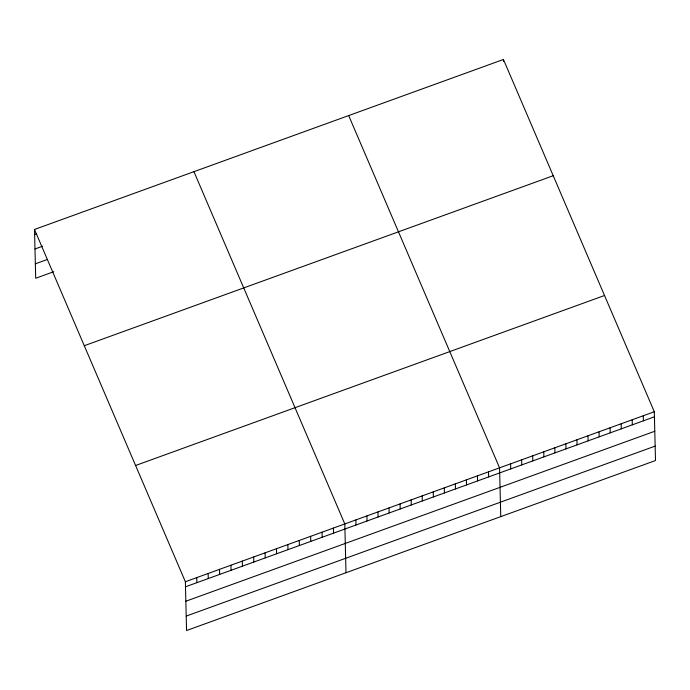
<?xml version="1.0" encoding="UTF-8"?>
<svg xmlns="http://www.w3.org/2000/svg" width="690" height="690" viewBox="0 0 690 690"><rect width="100%" height="100%" fill="white"/><g stroke="black" fill="none" stroke-linecap="round" stroke-linejoin="round"><path stroke-width="1.03" d="M34.5 229.468L503.441 59.478L654.31 411.749L655.5 460.532L186.559 630.522L185.369 581.73L34.5 229.468L35.69 278.251L53.725 271.713M34.621 234.548L36.518 233.858M34.974 248.969L42.573 246.218M35.337 263.83L46.73 259.699M84.284 345.716L553.225 175.726M135.585 465.483L604.518 295.501M185.369 581.73L654.31 411.749M185.489 586.811L654.431 416.82M185.843 601.232L654.784 431.25M186.205 616.092L655.146 446.111M348.692 115.575L499.56 467.846L500.75 516.629M193.942 171.672L344.81 523.943L346.001 572.726M643.252 415.751L643.382 420.831M632.204 419.762L632.325 424.842M621.147 423.764L621.267 428.844M610.089 427.774L610.219 432.854M599.041 431.785L599.161 436.856M587.984 435.787L588.113 440.867M576.935 439.797L577.056 444.869M565.878 443.799L566.007 448.88M554.829 447.81L554.95 452.89M543.772 451.812L543.893 456.892M532.715 455.823L532.844 460.903M521.666 459.833L521.787 464.905M503.441 59.478L503.493 61.514M510.609 463.835L510.738 468.915M488.503 471.848L488.632 476.928M477.454 475.859L477.575 480.93M466.397 479.861L466.518 484.941M455.34 483.871L455.469 488.951M444.291 487.873L444.412 492.953M433.234 491.884L433.363 496.964M422.185 495.894L422.306 500.966M411.128 499.896L411.249 504.977M400.079 503.907L400.2 508.979M389.022 507.909L389.143 512.989M377.965 511.92L378.094 517M366.916 515.922L367.037 521.002M355.859 519.932L355.988 525.012M333.417 528.066L333.546 533.146M322.032 532.197L322.152 537.269M310.638 536.32L310.767 541.4M299.253 540.451L299.374 545.531M287.868 544.582L287.989 549.654M276.474 548.705L276.604 553.785M265.089 552.837L265.21 557.917M253.696 556.968L253.825 562.039M242.311 561.091L242.431 566.171M230.926 565.222L231.047 570.302M219.532 569.354L219.662 574.425M208.147 573.476L208.268 578.556M196.754 577.608L196.883 582.688"/></g></svg>
